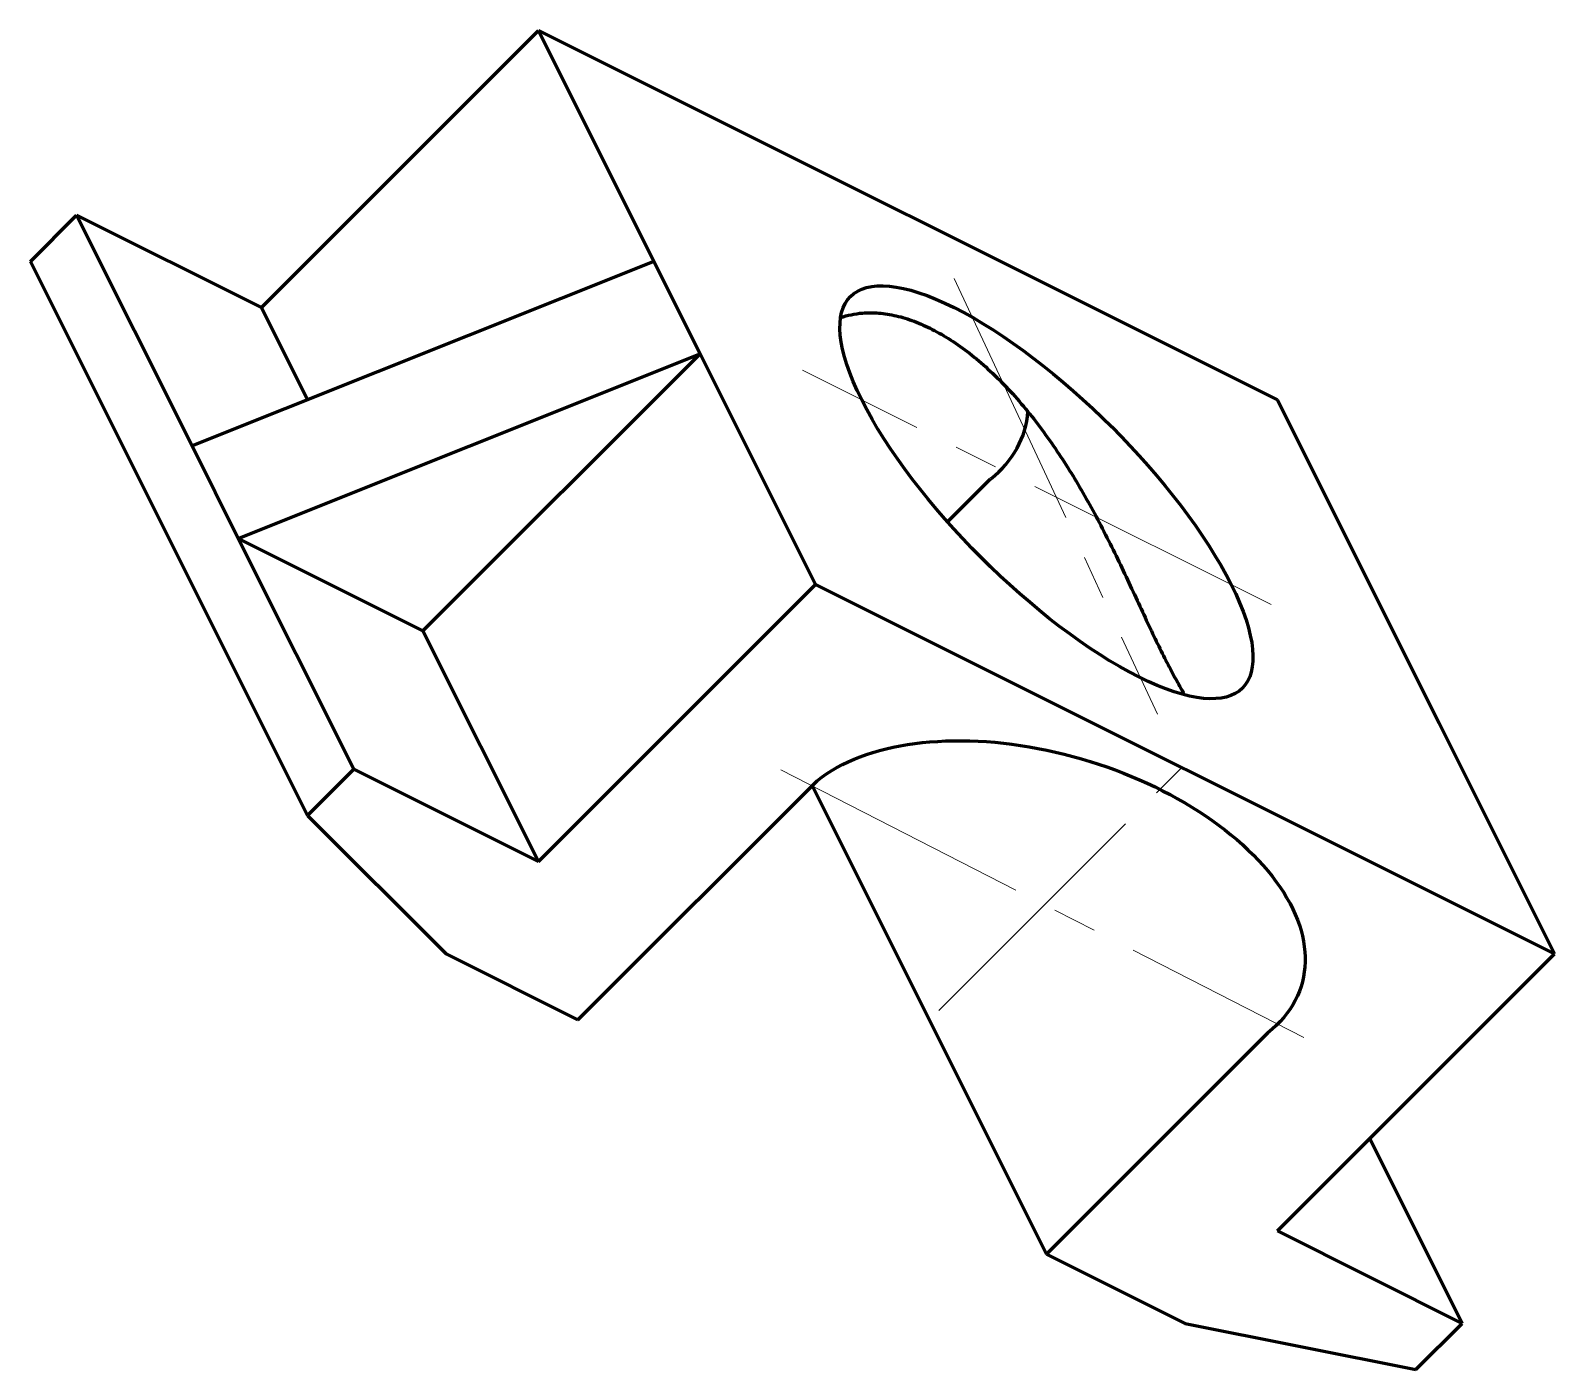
# Model space of a CAD drawing. Header units: millimetres. Extents: x 270 to 380, y -34 to 63.
import ezdxf

# ---------------------------------------------------------------- set-up
doc = ezdxf.new("R2010")
doc.units = ezdxf.units.MM
doc.linetypes.add('CENTER2', pattern=[28.575, 19.05, -3.175, 3.175, -3.175])
doc.layers.add('PV-21B', color=7, linetype='Continuous', lineweight=60)
doc.layers.add('ОСИ', color=1, linetype='CENTER2', lineweight=20)

# ---------------------------------------------------------------- blocks, each defined once
blk = doc.blocks.new('*U20')
at = {"layer": 'PV-21B'}
for p, q in [((286.76, 42.71, 329.46), (306.76, 62.71, 369.46)), ((306.76, 62.71, 369.46), (315.09, 46.04, 361.13)), ((360.09, 36.04, 396.13), (306.76, 62.71, 369.46)), ((270.09, 46.04, 316.13), (273.42, 49.37, 322.8)), ((273.42, 49.37, 322.8), (281.76, 32.71, 314.46)), ((286.76, 42.71, 329.46), (273.42, 49.37, 322.8)), ((270.09, 46.04, 316.13), (290.09, 6.04, 296.13)), ((315.09, 46.04, 361.13), (281.76, 32.71, 314.46)), ((315.09, 46.04, 361.13), (318.42, 39.37, 357.8)), ((286.76, 42.71, 329.46), (290.09, 36.04, 326.13)), ((285.09, 26.04, 311.13), (318.42, 39.37, 357.8)), ((318.42, 39.37, 357.8), (298.42, 19.37, 317.8)), ((318.42, 39.37, 357.8), (326.76, 22.71, 349.46)), ((368.42, 19.37, 387.8), (360.09, 36.04, 396.13)), ((281.76, 32.71, 314.46), (285.09, 26.04, 311.13)), ((336.28, 27.23, 363.52), (339.39, 30.34, 369.73)), ((298.42, 19.37, 317.8), (285.09, 26.04, 311.13)), ((285.09, 26.04, 311.13), (293.42, 9.37, 302.8)), ((306.76, 2.71, 309.46), (326.76, 22.71, 349.46)), ((326.76, 22.71, 349.46), (380.09, -3.96, 376.13)), ((298.42, 19.37, 317.8), (306.76, 2.71, 309.46)), ((368.42, 19.37, 387.8), (371.76, 12.71, 384.46)), ((380.09, -3.96, 376.13), (371.76, 12.71, 384.46)), ((290.09, 6.04, 296.13), (293.42, 9.37, 302.8)), ((293.42, 9.37, 302.8), (306.76, 2.71, 309.46)), ((309.6, -8.72, 300.89), (326.86, 8.54, 335.4)), ((343.42, -25.63, 317.8), (326.51, 8.19, 334.71)), ((290.09, 6.04, 296.13), (300.09, -3.96, 296.13)), ((300.09, -3.96, 296.13), (309.6, -8.72, 300.89)), ((360.09, -23.96, 336.13), (380.09, -3.96, 376.13)), ((359.39, -9.66, 349.73), (343.42, -25.63, 317.8)), ((373.42, -30.63, 342.8), (366.76, -17.29, 349.46)), ((360.09, -23.96, 336.13), (373.42, -30.63, 342.8)), ((343.42, -25.63, 317.8), (353.42, -30.63, 322.8)), ((353.42, -30.63, 322.8), (370.09, -33.96, 336.13)), ((370.09, -33.96, 336.13), (373.42, -30.63, 342.8))]:
    blk.add_line(p, q, dxfattribs=at)
at = {"layer": 'PV-21B', "extrusion": (0.57735, 0.57735, -0.57735)}
for centre, major_axis, start_param, end_param in [((343.42, 29.37, 372.8), (14.14, -14.14), -3.926991, 2.356194), ((343.13, -0.56, 342.57), (17.99, 0, 17.99), -2.279837, 0.861756)]:
    blk.add_ellipse(centre, major_axis=major_axis, ratio=0.57735, start_param=start_param, end_param=end_param, dxfattribs=at)
at = {"layer": 'PV-21B', "extrusion": (-0.57735, -0.57735, 0.57735)}
blk.add_ellipse((323.13, 39.44, 362.57), major_axis=(17.99, 0, 17.99), ratio=0.57735, start_param=-0.861756, end_param=-0.361751, dxfattribs=at)
at = {"layer": 'PV-21B'}
for points, knots in [([(328.56, 41.98, 370.54), (329.05, 42.15, 371.2), (329.58, 42.26, 371.84), (330.52, 42.34, 372.86), (330.92, 42.34, 373.25), (331.73, 42.27, 374.01), (332.15, 42.2, 374.36), (333.01, 42.01, 375.01), (333.44, 41.87, 375.31), (334.31, 41.55, 375.86), (334.75, 41.35, 376.1), (335.62, 40.91, 376.53), (336.07, 40.65, 376.72), (336.97, 40.07, 377.04), (337.42, 39.75, 377.16), (338.31, 39.05, 377.36), (338.76, 38.67, 377.43), (339.64, 37.86, 377.5), (340.08, 37.43, 377.51), (341.36, 36.09, 377.44), (342.17, 35.11, 377.28), (343.7, 33.07, 376.77), (344.42, 32.02, 376.43), (345.4, 30.44, 375.84), (345.73, 29.89, 375.62), (346.37, 28.77, 375.14), (346.69, 28.19, 374.88), (347.61, 26.46, 374.07), (348.2, 25.28, 373.48), (349.31, 22.96, 372.27), (349.84, 21.82, 371.66), (350.6, 20.2, 370.79), (350.84, 19.67, 370.52), (351.32, 18.67, 369.99), (351.56, 18.19, 369.75), (351.78, 17.73, 369.52)], [85.654417, 85.654417, 85.654417, 85.654417, 88.505853, 88.505853, 90.477668, 90.477668, 92.449484, 92.449484, 94.4213, 94.4213, 96.393115, 96.393115, 98.387431, 98.387431, 100.381747, 100.381747, 102.376063, 102.376063, 104.370379, 104.370379, 108.35901, 108.35901, 112.347642, 112.347642, 114.396536, 114.396536, 116.445431, 116.445431, 120.54322, 120.54322, 124.64101, 124.64101, 126.689904, 126.689904, 128.738799, 128.738799, 128.738799, 128.738799]), ([(351.78, 17.73, 369.52), (352.01, 17.28, 369.29), (352.23, 16.85, 369.08), (352.65, 16.06, 368.71), (352.85, 15.7, 368.54), (353.15, 15.15, 368.3), (353.27, 14.94, 368.21), (353.37, 14.75, 368.13)], [0, 0, 0, 0, 2.048895, 2.048895, 4.097789, 4.097789, 5.410445, 5.410445, 5.410445, 5.410445])]:
    blk.add_open_spline(points, degree=3, knots=knots, dxfattribs=at)

msp = doc.modelspace()

# ---------------------------------------------------------------- linework, layer by layer
at = {"layer": 'ОСИ', "extrusion": (-0.57735, -0.57735, 0.57735)}
for p, q in [((336.76, 44.8, 381.55), (351.43, 13.35, 364.78)), ((359.63, 21.27, 380.9), (325.82, 38.18, 363.99)), ((324.25, 9.32, 333.58), (362, -10, 352)), ((335.64, -8.04, 327.6), (353.22, 9.53, 362.75))]:
    msp.add_line(p, q, dxfattribs=at)

# ---------------------------------------------------------------- block references
at = {"layer": 'PV-21B'}
msp.add_blockref('*U20', (0, 0), dxfattribs=at)

doc.saveas('drawing.dxf')
